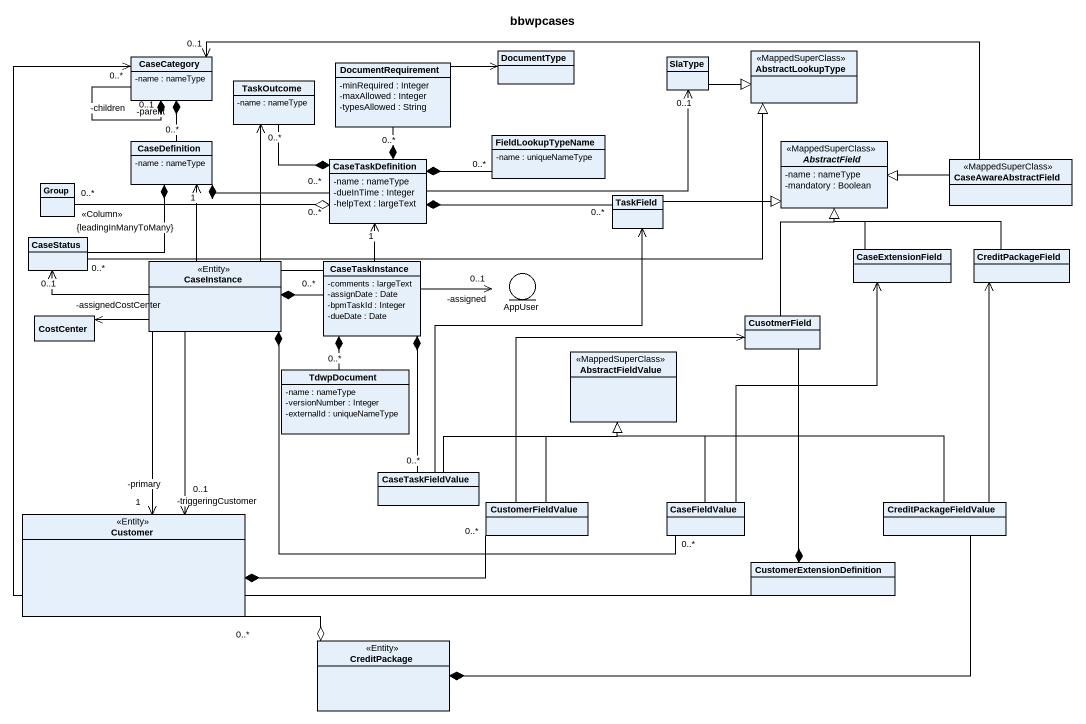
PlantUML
@startuml
title bbwpcases
allowmixing
hide circle
hide empty members
skinparam classAttributeIconSize 0
class CaseCategory {
  -name : nameType
}
class DocumentRequirement {
  -minRequired : Integer
  -maxAllowed : Integer
  -typesAllowed : String
}
class DocumentType
class SlaType
class AbstractLookupType <<MappedSuperClass>>
class TaskOutcome {
  -name : nameType
}
class CaseDefinition {
  -name : nameType
}
class FieldLookupTypeName {
  -name : uniqueNameType
}
abstract class AbstractField <<MappedSuperClass>> {
  -name : nameType
  -mandatory : Boolean
}
class "Group" as Group_
class CaseTaskDefinition {
  -name : nameType
  -dueInTime : Integer
  -helpText : largeText
}
class CaseAwareAbstractField <<MappedSuperClass>>
class TaskField
class CaseStatus
class CaseInstance <<Entity>>
class CaseTaskInstance {
  -comments : largeText
  -assignDate : Date
  -bpmTaskId : Integer
  -dueDate : Date
}
class CaseExtensionField
class CreditPackageField
entity AppUser
class CostCenter
class CusotmerField
class TdwpDocument {
  -name : nameType
  -versionNumber : Integer
  -externalId : uniqueNameType
}
class AbstractFieldValue <<MappedSuperClass>>
class CaseTaskFieldValue
class CustomerFieldValue
class CaseFieldValue
class CreditPackageFieldValue
class Customer <<Entity>>
class CustomerExtensionDefinition
class CreditPackage <<Entity>>
CaseCategory "-parent\n0..1" *-- "-children\n0..*" CaseCategory
CaseCategory *-- "0..*" CaseDefinition
DocumentRequirement -right-> DocumentType
SlaType -right-|> AbstractLookupType
CaseDefinition *-right- "0..*" CaseTaskDefinition
CaseDefinition *-- "0..*" CaseStatus
CaseTaskDefinition *-up- "0..*" DocumentRequirement
CaseTaskDefinition -right-> "0..1" SlaType
CaseTaskDefinition *-up- "0..*" TaskOutcome
CaseTaskDefinition *-right- "0..*" FieldLookupTypeName
CaseTaskDefinition "0..*" o-left- "0..*\n<<Column>>\n{leadingInManyToMany}" Group_
CaseTaskDefinition *-right- "0..*" TaskField
CaseAwareAbstractField -left-> "0..1" CaseCategory
CaseAwareAbstractField -left-|> AbstractField
TaskField -right-|> AbstractField
CaseStatus -right-|> AbstractLookupType
CaseInstance -up-> "1" CaseDefinition
CaseInstance -left-> "0..1" CaseStatus
CaseInstance *-right- "0..*" CaseTaskInstance
CaseInstance -left-> "-assignedCostCenter" CostCenter
CaseInstance *-right- "0..*" CaseFieldValue
CaseInstance --> "-primary\n1" Customer
CaseInstance --> "-triggeringCustomer\n0..1" Customer
CaseTaskInstance -up-> TaskOutcome
CaseTaskInstance -up-> "1" CaseTaskDefinition
CaseTaskInstance -right-> "-assigned\n0..1" AppUser
CaseTaskInstance *-- "0..*" TdwpDocument
CaseTaskInstance *-- "0..*" CaseTaskFieldValue
CaseExtensionField -up-|> AbstractField
CreditPackageField -left-|> AbstractField
CusotmerField -up-|> AbstractField
CaseTaskFieldValue -up-> TaskField
CaseTaskFieldValue -right-|> AbstractFieldValue
CustomerFieldValue -up-> CusotmerField
CustomerFieldValue -up-|> AbstractFieldValue
CaseFieldValue -up-> CaseExtensionField
CaseFieldValue -up-|> AbstractFieldValue
CreditPackageFieldValue -up-> CreditPackageField
CreditPackageFieldValue -left-|> AbstractFieldValue
Customer *-right- "0..*" CustomerFieldValue
CustomerExtensionDefinition -up-> CaseCategory
CustomerExtensionDefinition *-up- CusotmerField
CreditPackage *-right- CreditPackageFieldValue
CreditPackage o-left- "0..*" Customer
@enduml
